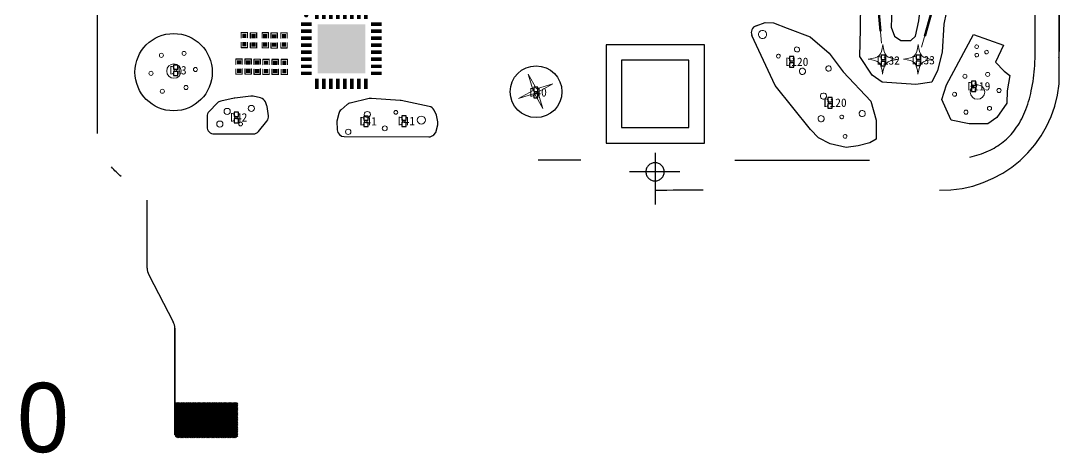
# Model space of a CAD drawing. Header units: millimetres. Extents: x -366 to 289, y -244 to 75.
# Drawn here: x -176.2 to -102.1, y -197.2 to -166.3 of the extents above; entities that cross this region are included whole.
import ezdxf

# ---------------------------------------------------------------- set-up
doc = ezdxf.new("R2010")
doc.units = ezdxf.units.MM
doc.header["$MEASUREMENT"] = 0
for name, pattern in [('AI-Linetype-12', [9.801, 6.125625, -1.225125, 1.225125, -1.225125]), ('AI-Linetype-15', [9.801, 6.125625, -1.225125, 1.225125, -1.225125]), ('CENTER', [0.6, 0.375, -0.075, 0.075, -0.075])]:
    doc.linetypes.add(name, pattern=pattern)
for name, color, linetype in [('_U+56FE_U+5C42 1', 7, 'Continuous'), ('DEFAULT_1', 7, 'CENTER'), ('TOPOVERLAY', 2, 'Continuous'), ('TOPPASTE', 8, 'Continuous'), ('TOPSOLDER', 216, 'Continuous'), ('图层1', 1, 'Continuous')]:
    doc.layers.add(name, color=color, linetype=linetype)
doc.styles.add('TEXTSTYLE_3', font='simfang.ttf')

# ---------------------------------------------------------------- blocks, each defined once
blk = doc.blocks.new('LED A')
at = {"layer": 'DEFAULT_1'}
for p, q in [((2529.621, 927.49), (2529.621, 927.19)), ((2529.922, 927.49), (2529.621, 927.49)), ((2529.922, 927.19), (2529.922, 927.49)), ((2529.621, 927.19), (2529.922, 927.19)), ((2529.621, 927.04), (2529.621, 926.74)), ((2529.922, 927.04), (2529.621, 927.04)), ((2529.621, 926.74), (2529.922, 926.74)), ((2529.922, 926.74), (2529.922, 927.04))]:
    blk.add_line(p, q, dxfattribs=at)
blk = doc.blocks.new('LEDA 23')
at = {"color": 5}
blk.add_blockref('LED A', (-807.49, -1266.865), dxfattribs=at)
blk = doc.blocks.new('R_C0201_1')
at = {"layer": 'TOPOVERLAY', "const_width": 0.08}
for points in [[(-0.243357, -0.238176), (-0.243357, 0.213182)], [(0.121717, 0.213182), (-0.243357, 0.213182)], [(0.840969, 0.213182), (0.461823, 0.213182)], [(0.840969, -0.238176), (0.840969, 0.213182)], [(0.129235, -0.238176), (-0.243357, -0.238176)], [(0.840969, -0.238176), (0.468655, -0.238176)]]:
    blk.add_lwpolyline(points, dxfattribs=at)
at = {"layer": 'TOPOVERLAY', "const_width": 0.04}
for points in [[(-0.263357, 0.213182, 1), (-0.223357, 0.213182, 1)], [(-0.263357, 0.213182, 1), (-0.223357, 0.213182, 1)], [(0.101717, 0.213182, 1), (0.141717, 0.213182, 1)], [(0.441823, 0.213182, 1), (0.481823, 0.213182, 1)], [(0.820969, 0.213182, 1), (0.860969, 0.213182, 1)], [(0.820969, 0.213182, 1), (0.860969, 0.213182, 1)], [(-0.263357, -0.238176, 1), (-0.223357, -0.238176, 1)], [(-0.263357, -0.238176, 1), (-0.223357, -0.238176, 1)], [(0.109235, -0.238176, 1), (0.149235, -0.238176, 1)], [(0.448655, -0.238176, 1), (0.488655, -0.238176, 1)], [(0.820969, -0.238176, 1), (0.860969, -0.238176, 1)], [(0.820969, -0.238176, 1), (0.860969, -0.238176, 1)]]:
    blk.add_lwpolyline(points, format="xyb", close=True, dxfattribs=at)
at = {"layer": 'TOPPASTE'}
for points in [[(-0.149669, -0.163868), (0.15033, -0.163868), (-0.149669, 0.136131), (0.15033, 0.136131)], [(0.450329, -0.163868), (0.750329, -0.163868), (0.450329, 0.136131), (0.750329, 0.136131)]]:
    blk.add_solid(points, dxfattribs=at)
at = {"layer": 'TOPSOLDER'}
for points in [[(-0.149669, -0.163868), (0.15033, -0.163868), (-0.149669, 0.136131), (0.15033, 0.136131)], [(0.450329, -0.163868), (0.750329, -0.163868), (0.450329, 0.136131), (0.750329, 0.136131)]]:
    blk.add_solid(points, dxfattribs=at)
blk = doc.blocks.new('R_C0201_2')
at = {"layer": 'TOPOVERLAY', "const_width": 0.08}
for points in [[(-0.243357, 0.213182), (-0.243357, -0.238176)], [(-0.243357, 0.213182), (0.121717, 0.213182)], [(0.461823, 0.213182), (0.840969, 0.213182)], [(0.840969, 0.213182), (0.840969, -0.238176)], [(-0.243357, -0.238176), (0.129235, -0.238176)], [(0.468655, -0.238176), (0.840969, -0.238176)]]:
    blk.add_lwpolyline(points, dxfattribs=at)
at = {"layer": 'TOPOVERLAY', "const_width": 0.04}
for points in [[(-0.263357, 0.213182, 1), (-0.223357, 0.213182, 1)], [(-0.263357, 0.213182, 1), (-0.223357, 0.213182, 1)], [(0.101717, 0.213182, 1), (0.141717, 0.213182, 1)], [(0.441823, 0.213182, 1), (0.481823, 0.213182, 1)], [(0.820969, 0.213182, 1), (0.860969, 0.213182, 1)], [(0.820969, 0.213182, 1), (0.860969, 0.213182, 1)], [(-0.263357, -0.238176, 1), (-0.223357, -0.238176, 1)], [(-0.263357, -0.238176, 1), (-0.223357, -0.238176, 1)], [(0.109235, -0.238176, 1), (0.149235, -0.238176, 1)], [(0.448655, -0.238176, 1), (0.488655, -0.238176, 1)], [(0.820969, -0.238176, 1), (0.860969, -0.238176, 1)], [(0.820969, -0.238176, 1), (0.860969, -0.238176, 1)]]:
    blk.add_lwpolyline(points, format="xyb", close=True, dxfattribs=at)
at = {"layer": 'TOPPASTE'}
for points in [[(-0.149669, -0.163868), (0.15033, -0.163868), (-0.149669, 0.136131), (0.15033, 0.136131)], [(0.450329, -0.163868), (0.750329, -0.163868), (0.450329, 0.136131), (0.750329, 0.136131)]]:
    blk.add_solid(points, dxfattribs=at)
at = {"layer": 'TOPSOLDER'}
for points in [[(-0.149669, -0.163868), (0.15033, -0.163868), (-0.149669, 0.136131), (0.15033, 0.136131)], [(0.450329, -0.163868), (0.750329, -0.163868), (0.450329, 0.136131), (0.750329, 0.136131)]]:
    blk.add_solid(points, dxfattribs=at)
blk = doc.blocks.new('R_C0201_3')
at = {"layer": 'TOPOVERLAY', "const_width": 0.08}
for points in [[(-0.243357, 0.213182), (-0.243357, -0.238176)], [(0.121717, 0.213182), (-0.243357, 0.213182)], [(0.840969, 0.213182), (0.461823, 0.213182)], [(0.840969, 0.213182), (0.840969, -0.238176)], [(0.129235, -0.238176), (-0.243357, -0.238176)], [(0.840969, -0.238176), (0.468655, -0.238176)]]:
    blk.add_lwpolyline(points, dxfattribs=at)
at = {"layer": 'TOPOVERLAY', "const_width": 0.04}
for points in [[(-0.263357, 0.213182, 1), (-0.223357, 0.213182, 1)], [(-0.263357, 0.213182, 1), (-0.223357, 0.213182, 1)], [(0.101717, 0.213182, 1), (0.141717, 0.213182, 1)], [(0.441823, 0.213182, 1), (0.481823, 0.213182, 1)], [(0.820969, 0.213182, 1), (0.860969, 0.213182, 1)], [(0.820969, 0.213182, 1), (0.860969, 0.213182, 1)], [(-0.263357, -0.238176, 1), (-0.223357, -0.238176, 1)], [(-0.263357, -0.238176, 1), (-0.223357, -0.238176, 1)], [(0.109235, -0.238176, 1), (0.149235, -0.238176, 1)], [(0.448655, -0.238176, 1), (0.488655, -0.238176, 1)], [(0.820969, -0.238176, 1), (0.860969, -0.238176, 1)], [(0.820969, -0.238176, 1), (0.860969, -0.238176, 1)]]:
    blk.add_lwpolyline(points, format="xyb", close=True, dxfattribs=at)
at = {"layer": 'TOPPASTE'}
for points in [[(-0.149669, -0.163868), (0.15033, -0.163868), (-0.149669, 0.136131), (0.15033, 0.136131)], [(0.450329, -0.163868), (0.750329, -0.163868), (0.450329, 0.136131), (0.750329, 0.136131)]]:
    blk.add_solid(points, dxfattribs=at)
at = {"layer": 'TOPSOLDER'}
for points in [[(-0.149669, -0.163868), (0.15033, -0.163868), (-0.149669, 0.136131), (0.15033, 0.136131)], [(0.450329, -0.163868), (0.750329, -0.163868), (0.450329, 0.136131), (0.750329, 0.136131)]]:
    blk.add_solid(points, dxfattribs=at)
blk = doc.blocks.new('R_C0201_4')
at = {"layer": 'TOPOVERLAY', "const_width": 0.08}
for points in [[(-0.243357, 0.213182), (-0.243357, -0.238176)], [(0.121717, 0.213182), (-0.243357, 0.213182)], [(0.840969, 0.213182), (0.461823, 0.213182)], [(0.840969, 0.213182), (0.840969, -0.238176)], [(0.129235, -0.238176), (-0.243357, -0.238176)], [(0.840969, -0.238176), (0.468655, -0.238176)]]:
    blk.add_lwpolyline(points, dxfattribs=at)
at = {"layer": 'TOPOVERLAY', "const_width": 0.04}
for points in [[(-0.263357, 0.213182, 1), (-0.223357, 0.213182, 1)], [(-0.263357, 0.213182, 1), (-0.223357, 0.213182, 1)], [(0.101717, 0.213182, 1), (0.141717, 0.213182, 1)], [(0.441823, 0.213182, 1), (0.481823, 0.213182, 1)], [(0.820969, 0.213182, 1), (0.860969, 0.213182, 1)], [(0.820969, 0.213182, 1), (0.860969, 0.213182, 1)], [(-0.263357, -0.238176, 1), (-0.223357, -0.238176, 1)], [(-0.263357, -0.238176, 1), (-0.223357, -0.238176, 1)], [(0.109235, -0.238176, 1), (0.149235, -0.238176, 1)], [(0.448655, -0.238176, 1), (0.488655, -0.238176, 1)], [(0.820969, -0.238176, 1), (0.860969, -0.238176, 1)], [(0.820969, -0.238176, 1), (0.860969, -0.238176, 1)]]:
    blk.add_lwpolyline(points, format="xyb", close=True, dxfattribs=at)
at = {"layer": 'TOPPASTE'}
for points in [[(-0.149669, -0.163868), (0.15033, -0.163868), (-0.149669, 0.136131), (0.15033, 0.136131)], [(0.450329, -0.163868), (0.750329, -0.163868), (0.450329, 0.136131), (0.750329, 0.136131)]]:
    blk.add_solid(points, dxfattribs=at)
at = {"layer": 'TOPSOLDER'}
for points in [[(-0.149669, -0.163868), (0.15033, -0.163868), (-0.149669, 0.136131), (0.15033, 0.136131)], [(0.450329, -0.163868), (0.750329, -0.163868), (0.450329, 0.136131), (0.750329, 0.136131)]]:
    blk.add_solid(points, dxfattribs=at)
blk = doc.blocks.new('R_C0201_121')
at = {"layer": 'TOPOVERLAY', "const_width": 0.08}
for points in [[(-0.243357, -0.238176), (-0.243357, 0.213182)], [(0.121717, 0.213182), (-0.243357, 0.213182)], [(0.840969, 0.213182), (0.461823, 0.213182)], [(0.840969, -0.238176), (0.840969, 0.213182)], [(0.129235, -0.238176), (-0.243357, -0.238176)], [(0.840969, -0.238176), (0.468655, -0.238176)]]:
    blk.add_lwpolyline(points, dxfattribs=at)
at = {"layer": 'TOPOVERLAY', "const_width": 0.04}
for points in [[(-0.263357, 0.213182, 1), (-0.223357, 0.213182, 1)], [(-0.263357, 0.213182, 1), (-0.223357, 0.213182, 1)], [(0.101717, 0.213182, 1), (0.141717, 0.213182, 1)], [(0.441823, 0.213182, 1), (0.481823, 0.213182, 1)], [(0.820969, 0.213182, 1), (0.860969, 0.213182, 1)], [(0.820969, 0.213182, 1), (0.860969, 0.213182, 1)], [(-0.263357, -0.238176, 1), (-0.223357, -0.238176, 1)], [(-0.263357, -0.238176, 1), (-0.223357, -0.238176, 1)], [(0.109235, -0.238176, 1), (0.149235, -0.238176, 1)], [(0.448655, -0.238176, 1), (0.488655, -0.238176, 1)], [(0.820969, -0.238176, 1), (0.860969, -0.238176, 1)], [(0.820969, -0.238176, 1), (0.860969, -0.238176, 1)]]:
    blk.add_lwpolyline(points, format="xyb", close=True, dxfattribs=at)
at = {"layer": 'TOPPASTE'}
for points in [[(-0.149669, -0.163868), (0.15033, -0.163868), (-0.149669, 0.136131), (0.15033, 0.136131)], [(0.450329, -0.163868), (0.750329, -0.163868), (0.450329, 0.136131), (0.750329, 0.136131)]]:
    blk.add_solid(points, dxfattribs=at)
at = {"layer": 'TOPSOLDER'}
for points in [[(-0.149669, -0.163868), (0.15033, -0.163868), (-0.149669, 0.136131), (0.15033, 0.136131)], [(0.450329, -0.163868), (0.750329, -0.163868), (0.450329, 0.136131), (0.750329, 0.136131)]]:
    blk.add_solid(points, dxfattribs=at)
blk = doc.blocks.new('R_C0201_122')
at = {"layer": 'TOPOVERLAY', "const_width": 0.08}
for points in [[(-0.243357, -0.238176), (-0.243357, 0.213182)], [(0.121717, 0.213182), (-0.243357, 0.213182)], [(0.840969, 0.213182), (0.461823, 0.213182)], [(0.840969, -0.238176), (0.840969, 0.213182)], [(0.129235, -0.238176), (-0.243357, -0.238176)], [(0.840969, -0.238176), (0.468655, -0.238176)]]:
    blk.add_lwpolyline(points, dxfattribs=at)
at = {"layer": 'TOPOVERLAY', "const_width": 0.04}
for points in [[(-0.263357, 0.213182, 1), (-0.223357, 0.213182, 1)], [(-0.263357, 0.213182, 1), (-0.223357, 0.213182, 1)], [(0.101717, 0.213182, 1), (0.141717, 0.213182, 1)], [(0.441823, 0.213182, 1), (0.481823, 0.213182, 1)], [(0.820969, 0.213182, 1), (0.860969, 0.213182, 1)], [(0.820969, 0.213182, 1), (0.860969, 0.213182, 1)], [(-0.263357, -0.238176, 1), (-0.223357, -0.238176, 1)], [(-0.263357, -0.238176, 1), (-0.223357, -0.238176, 1)], [(0.109235, -0.238176, 1), (0.149235, -0.238176, 1)], [(0.448655, -0.238176, 1), (0.488655, -0.238176, 1)], [(0.820969, -0.238176, 1), (0.860969, -0.238176, 1)], [(0.820969, -0.238176, 1), (0.860969, -0.238176, 1)]]:
    blk.add_lwpolyline(points, format="xyb", close=True, dxfattribs=at)
at = {"layer": 'TOPPASTE'}
for points in [[(-0.149669, -0.163868), (0.15033, -0.163868), (-0.149669, 0.136131), (0.15033, 0.136131)], [(0.450329, -0.163868), (0.750329, -0.163868), (0.450329, 0.136131), (0.750329, 0.136131)]]:
    blk.add_solid(points, dxfattribs=at)
at = {"layer": 'TOPSOLDER'}
for points in [[(-0.149669, -0.163868), (0.15033, -0.163868), (-0.149669, 0.136131), (0.15033, 0.136131)], [(0.450329, -0.163868), (0.750329, -0.163868), (0.450329, 0.136131), (0.750329, 0.136131)]]:
    blk.add_solid(points, dxfattribs=at)
blk = doc.blocks.new('R_C0201_123')
at = {"layer": 'TOPOVERLAY', "const_width": 0.08}
for points in [[(-0.243357, -0.238176), (-0.243357, 0.213182)], [(-0.243357, 0.213182), (0.121717, 0.213182)], [(0.461823, 0.213182), (0.840969, 0.213182)], [(0.840969, -0.238176), (0.840969, 0.213182)], [(-0.243357, -0.238176), (0.129235, -0.238176)], [(0.468655, -0.238176), (0.840969, -0.238176)]]:
    blk.add_lwpolyline(points, dxfattribs=at)
at = {"layer": 'TOPOVERLAY', "const_width": 0.04}
for points in [[(-0.263357, 0.213182, 1), (-0.223357, 0.213182, 1)], [(-0.263357, 0.213182, 1), (-0.223357, 0.213182, 1)], [(0.101717, 0.213182, 1), (0.141717, 0.213182, 1)], [(0.441823, 0.213182, 1), (0.481823, 0.213182, 1)], [(0.820969, 0.213182, 1), (0.860969, 0.213182, 1)], [(0.820969, 0.213182, 1), (0.860969, 0.213182, 1)], [(-0.263357, -0.238176, 1), (-0.223357, -0.238176, 1)], [(-0.263357, -0.238176, 1), (-0.223357, -0.238176, 1)], [(0.109235, -0.238176, 1), (0.149235, -0.238176, 1)], [(0.448655, -0.238176, 1), (0.488655, -0.238176, 1)], [(0.820969, -0.238176, 1), (0.860969, -0.238176, 1)], [(0.820969, -0.238176, 1), (0.860969, -0.238176, 1)]]:
    blk.add_lwpolyline(points, format="xyb", close=True, dxfattribs=at)
at = {"layer": 'TOPPASTE'}
for points in [[(-0.149669, -0.163868), (0.15033, -0.163868), (-0.149669, 0.136131), (0.15033, 0.136131)], [(0.450329, -0.163868), (0.750329, -0.163868), (0.450329, 0.136131), (0.750329, 0.136131)]]:
    blk.add_solid(points, dxfattribs=at)
at = {"layer": 'TOPSOLDER'}
for points in [[(-0.149669, -0.163868), (0.15033, -0.163868), (-0.149669, 0.136131), (0.15033, 0.136131)], [(0.450329, -0.163868), (0.750329, -0.163868), (0.450329, 0.136131), (0.750329, 0.136131)]]:
    blk.add_solid(points, dxfattribs=at)
blk = doc.blocks.new('R_C0201_124')
at = {"layer": 'TOPOVERLAY', "const_width": 0.08}
for points in [[(-0.243357, 0.213182), (-0.243357, -0.238176)], [(-0.243357, 0.213182), (0.121717, 0.213182)], [(0.461823, 0.213182), (0.840969, 0.213182)], [(0.840969, 0.213182), (0.840969, -0.238176)], [(-0.243357, -0.238176), (0.129235, -0.238176)], [(0.468655, -0.238176), (0.840969, -0.238176)]]:
    blk.add_lwpolyline(points, dxfattribs=at)
at = {"layer": 'TOPOVERLAY', "const_width": 0.04}
for points in [[(-0.263357, 0.213182, 1), (-0.223357, 0.213182, 1)], [(-0.263357, 0.213182, 1), (-0.223357, 0.213182, 1)], [(0.101717, 0.213182, 1), (0.141717, 0.213182, 1)], [(0.441823, 0.213182, 1), (0.481823, 0.213182, 1)], [(0.820969, 0.213182, 1), (0.860969, 0.213182, 1)], [(0.820969, 0.213182, 1), (0.860969, 0.213182, 1)], [(-0.263357, -0.238176, 1), (-0.223357, -0.238176, 1)], [(-0.263357, -0.238176, 1), (-0.223357, -0.238176, 1)], [(0.109235, -0.238176, 1), (0.149235, -0.238176, 1)], [(0.448655, -0.238176, 1), (0.488655, -0.238176, 1)], [(0.820969, -0.238176, 1), (0.860969, -0.238176, 1)], [(0.820969, -0.238176, 1), (0.860969, -0.238176, 1)]]:
    blk.add_lwpolyline(points, format="xyb", close=True, dxfattribs=at)
at = {"layer": 'TOPPASTE'}
for points in [[(-0.149669, -0.163868), (0.15033, -0.163868), (-0.149669, 0.136131), (0.15033, 0.136131)], [(0.450329, -0.163868), (0.750329, -0.163868), (0.450329, 0.136131), (0.750329, 0.136131)]]:
    blk.add_solid(points, dxfattribs=at)
at = {"layer": 'TOPSOLDER'}
for points in [[(-0.149669, -0.163868), (0.15033, -0.163868), (-0.149669, 0.136131), (0.15033, 0.136131)], [(0.450329, -0.163868), (0.750329, -0.163868), (0.450329, 0.136131), (0.750329, 0.136131)]]:
    blk.add_solid(points, dxfattribs=at)
blk = doc.blocks.new('R_C0201_125')
at = {"layer": 'TOPOVERLAY', "const_width": 0.08}
for points in [[(-0.243357, 0.213182), (-0.243357, -0.238176)], [(-0.243357, 0.213182), (0.121717, 0.213182)], [(0.461823, 0.213182), (0.840969, 0.213182)], [(0.840969, 0.213182), (0.840969, -0.238176)], [(-0.243357, -0.238176), (0.129235, -0.238176)], [(0.468655, -0.238176), (0.840969, -0.238176)]]:
    blk.add_lwpolyline(points, dxfattribs=at)
at = {"layer": 'TOPOVERLAY', "const_width": 0.04}
for points in [[(-0.263357, 0.213182, 1), (-0.223357, 0.213182, 1)], [(-0.263357, 0.213182, 1), (-0.223357, 0.213182, 1)], [(0.101717, 0.213182, 1), (0.141717, 0.213182, 1)], [(0.441823, 0.213182, 1), (0.481823, 0.213182, 1)], [(0.820969, 0.213182, 1), (0.860969, 0.213182, 1)], [(0.820969, 0.213182, 1), (0.860969, 0.213182, 1)], [(-0.263357, -0.238176, 1), (-0.223357, -0.238176, 1)], [(-0.263357, -0.238176, 1), (-0.223357, -0.238176, 1)], [(0.109235, -0.238176, 1), (0.149235, -0.238176, 1)], [(0.448655, -0.238176, 1), (0.488655, -0.238176, 1)], [(0.820969, -0.238176, 1), (0.860969, -0.238176, 1)], [(0.820969, -0.238176, 1), (0.860969, -0.238176, 1)]]:
    blk.add_lwpolyline(points, format="xyb", close=True, dxfattribs=at)
at = {"layer": 'TOPPASTE'}
for points in [[(-0.149669, -0.163868), (0.15033, -0.163868), (-0.149669, 0.136131), (0.15033, 0.136131)], [(0.450329, -0.163868), (0.750329, -0.163868), (0.450329, 0.136131), (0.750329, 0.136131)]]:
    blk.add_solid(points, dxfattribs=at)
at = {"layer": 'TOPSOLDER'}
for points in [[(-0.149669, -0.163868), (0.15033, -0.163868), (-0.149669, 0.136131), (0.15033, 0.136131)], [(0.450329, -0.163868), (0.750329, -0.163868), (0.450329, 0.136131), (0.750329, 0.136131)]]:
    blk.add_solid(points, dxfattribs=at)
blk = doc.blocks.new('R_C0201_126')
at = {"layer": 'TOPOVERLAY', "const_width": 0.08}
for points in [[(-0.243357, -0.238176), (-0.243357, 0.213182)], [(0.121717, 0.213182), (-0.243357, 0.213182)], [(0.840969, 0.213182), (0.461823, 0.213182)], [(0.840969, -0.238176), (0.840969, 0.213182)], [(0.129235, -0.238176), (-0.243357, -0.238176)], [(0.840969, -0.238176), (0.468655, -0.238176)]]:
    blk.add_lwpolyline(points, dxfattribs=at)
at = {"layer": 'TOPOVERLAY', "const_width": 0.04}
for points in [[(-0.263357, 0.213182, 1), (-0.223357, 0.213182, 1)], [(-0.263357, 0.213182, 1), (-0.223357, 0.213182, 1)], [(0.101717, 0.213182, 1), (0.141717, 0.213182, 1)], [(0.441823, 0.213182, 1), (0.481823, 0.213182, 1)], [(0.820969, 0.213182, 1), (0.860969, 0.213182, 1)], [(0.820969, 0.213182, 1), (0.860969, 0.213182, 1)], [(-0.263357, -0.238176, 1), (-0.223357, -0.238176, 1)], [(-0.263357, -0.238176, 1), (-0.223357, -0.238176, 1)], [(0.109235, -0.238176, 1), (0.149235, -0.238176, 1)], [(0.448655, -0.238176, 1), (0.488655, -0.238176, 1)], [(0.820969, -0.238176, 1), (0.860969, -0.238176, 1)], [(0.820969, -0.238176, 1), (0.860969, -0.238176, 1)]]:
    blk.add_lwpolyline(points, format="xyb", close=True, dxfattribs=at)
at = {"layer": 'TOPPASTE'}
for points in [[(-0.149669, -0.163868), (0.15033, -0.163868), (-0.149669, 0.136131), (0.15033, 0.136131)], [(0.450329, -0.163868), (0.750329, -0.163868), (0.450329, 0.136131), (0.750329, 0.136131)]]:
    blk.add_solid(points, dxfattribs=at)
at = {"layer": 'TOPSOLDER'}
for points in [[(-0.149669, -0.163868), (0.15033, -0.163868), (-0.149669, 0.136131), (0.15033, 0.136131)], [(0.450329, -0.163868), (0.750329, -0.163868), (0.450329, 0.136131), (0.750329, 0.136131)]]:
    blk.add_solid(points, dxfattribs=at)
blk = doc.blocks.new('R_C0201_127')
at = {"layer": 'TOPOVERLAY', "const_width": 0.08}
for points in [[(-0.243357, -0.238176), (-0.243357, 0.213182)], [(0.121717, 0.213182), (-0.243357, 0.213182)], [(0.840969, 0.213182), (0.461823, 0.213182)], [(0.840969, -0.238176), (0.840969, 0.213182)], [(0.129235, -0.238176), (-0.243357, -0.238176)], [(0.840969, -0.238176), (0.468655, -0.238176)]]:
    blk.add_lwpolyline(points, dxfattribs=at)
at = {"layer": 'TOPOVERLAY', "const_width": 0.04}
for points in [[(-0.263357, 0.213182, 1), (-0.223357, 0.213182, 1)], [(-0.263357, 0.213182, 1), (-0.223357, 0.213182, 1)], [(0.101717, 0.213182, 1), (0.141717, 0.213182, 1)], [(0.441823, 0.213182, 1), (0.481823, 0.213182, 1)], [(0.820969, 0.213182, 1), (0.860969, 0.213182, 1)], [(0.820969, 0.213182, 1), (0.860969, 0.213182, 1)], [(-0.263357, -0.238176, 1), (-0.223357, -0.238176, 1)], [(-0.263357, -0.238176, 1), (-0.223357, -0.238176, 1)], [(0.109235, -0.238176, 1), (0.149235, -0.238176, 1)], [(0.448655, -0.238176, 1), (0.488655, -0.238176, 1)], [(0.820969, -0.238176, 1), (0.860969, -0.238176, 1)], [(0.820969, -0.238176, 1), (0.860969, -0.238176, 1)]]:
    blk.add_lwpolyline(points, format="xyb", close=True, dxfattribs=at)
at = {"layer": 'TOPPASTE'}
for points in [[(-0.149669, -0.163868), (0.15033, -0.163868), (-0.149669, 0.136131), (0.15033, 0.136131)], [(0.450329, -0.163868), (0.750329, -0.163868), (0.450329, 0.136131), (0.750329, 0.136131)]]:
    blk.add_solid(points, dxfattribs=at)
at = {"layer": 'TOPSOLDER'}
for points in [[(-0.149669, -0.163868), (0.15033, -0.163868), (-0.149669, 0.136131), (0.15033, 0.136131)], [(0.450329, -0.163868), (0.750329, -0.163868), (0.450329, 0.136131), (0.750329, 0.136131)]]:
    blk.add_solid(points, dxfattribs=at)
blk = doc.blocks.new('AIP33A06_128')
at = {"layer": 'TOPOVERLAY', "const_width": 0.15}
blk.add_lwpolyline([(-0.082669, 0.634746, 1), (0.067328, 0.634746, 1)], format="xyb", close=True, dxfattribs=at)
at = {"layer": 'TOPPASTE'}
for points in [[(0.874997, 1.125002), (0.625, 1.125002), (0.874997, 0.375001), (0.625, 0.375001)], [(1.374999, 1.125002), (1.125002, 1.125002), (1.374999, 0.375001), (1.125002, 0.375001)], [(1.874998, 1.125002), (1.625001, 1.125002), (1.874998, 0.375001), (1.625001, 0.375001)], [(2.374997, 1.125002), (2.125, 1.125002), (2.374997, 0.375001), (2.125, 0.375001)], [(2.874998, 1.125002), (2.625001, 1.125002), (2.874998, 0.375001), (2.625001, 0.375001)], [(3.374997, 1.125002), (3.125, 1.125002), (3.374997, 0.375001), (3.125, 0.375001)], [(3.874999, 1.125002), (3.625002, 1.125002), (3.874999, 0.375001), (3.625002, 0.375001)], [(4.125001, 0.375001), (4.374998, 0.375001), (4.125001, 1.125002), (4.374998, 1.125002)], [(0.375001, -0.124998), (0.375001, 0.124998), (-0.375001, -0.124998), (-0.375001, 0.124998)], [(4.199999, -3.499998), (4.199999, 0), (0.800001, -3.499998), (0.800001, 0)], [(4.625, 0.124998), (4.625, -0.124998), (5.375001, 0.124998), (5.375001, -0.124998)], [(-0.375001, -0.375001), (-0.375001, -0.624997), (0.375001, -0.375001), (0.375001, -0.624997)], [(4.625, -0.375003), (4.625, -0.625), (5.375001, -0.375003), (5.375001, -0.625)], [(-0.375001, -0.875002), (-0.375001, -1.124999), (0.375001, -0.875002), (0.375001, -1.124999)], [(-0.375001, -1.375001), (-0.375001, -1.624998), (0.375001, -1.375001), (0.375001, -1.624998)], [(4.625, -0.875002), (4.625, -1.124999), (5.375001, -0.875002), (5.375001, -1.124999)], [(4.625, -1.375001), (4.625, -1.624998), (5.375001, -1.375001), (5.375001, -1.624998)], [(-0.375001, -1.875003), (-0.375001, -2.125), (0.375001, -1.875003), (0.375001, -2.125)], [(4.625, -1.875003), (4.625, -2.125), (5.375001, -1.875003), (5.375001, -2.125)], [(-0.375001, -2.375002), (-0.375001, -2.624999), (0.375001, -2.375002), (0.375001, -2.624999)], [(-0.375001, -2.875001), (-0.375001, -3.124998), (0.375001, -2.875001), (0.375001, -3.124998)], [(4.625, -2.375002), (4.625, -2.624999), (5.375001, -2.375002), (5.375001, -2.624999)], [(4.625, -2.875003), (4.625, -3.125), (5.375001, -2.875003), (5.375001, -3.125)], [(-0.375001, -3.375002), (-0.375001, -3.624999), (0.375001, -3.375002), (0.375001, -3.624999)], [(4.625, -3.375002), (4.625, -3.624999), (5.375001, -3.375002), (5.375001, -3.624999)], [(0.625003, -4.625), (0.875, -4.625), (0.625003, -3.874999), (0.875, -3.874999)], [(1.125002, -4.625), (1.374999, -4.625), (1.125002, -3.874999), (1.374999, -3.874999)], [(1.625003, -4.625), (1.875, -4.625), (1.625003, -3.874999), (1.875, -3.874999)], [(2.125002, -4.625), (2.374999, -4.625), (2.125002, -3.874999), (2.374999, -3.874999)], [(2.625004, -4.625), (2.875001, -4.625), (2.625004, -3.874999), (2.875001, -3.874999)], [(3.125003, -4.625), (3.375, -4.625), (3.125003, -3.874999), (3.375, -3.874999)], [(3.625002, -4.625), (3.874999, -4.625), (3.625002, -3.874999), (3.874999, -3.874999)], [(4.125003, -4.625), (4.375, -4.625), (4.125003, -3.874999), (4.375, -3.874999)]]:
    blk.add_solid(points, dxfattribs=at)
at = {"layer": 'TOPSOLDER'}
for points in [[(0.874997, 1.125002), (0.625, 1.125002), (0.874997, 0.375001), (0.625, 0.375001)], [(1.374999, 1.125002), (1.125002, 1.125002), (1.374999, 0.375001), (1.125002, 0.375001)], [(1.874998, 1.125002), (1.625001, 1.125002), (1.874998, 0.375001), (1.625001, 0.375001)], [(2.374997, 1.125002), (2.125, 1.125002), (2.374997, 0.375001), (2.125, 0.375001)], [(2.874998, 1.125002), (2.625001, 1.125002), (2.874998, 0.375001), (2.625001, 0.375001)], [(3.374997, 1.125002), (3.125, 1.125002), (3.374997, 0.375001), (3.125, 0.375001)], [(3.874999, 1.125002), (3.625002, 1.125002), (3.874999, 0.375001), (3.625002, 0.375001)], [(4.125001, 0.375001), (4.374998, 0.375001), (4.125001, 1.125002), (4.374998, 1.125002)], [(0.375001, -0.124998), (0.375001, 0.124998), (-0.375001, -0.124998), (-0.375001, 0.124998)], [(4.199999, -3.499998), (4.199999, 0), (0.800001, -3.499998), (0.800001, 0)], [(4.625, 0.124998), (4.625, -0.124998), (5.375001, 0.124998), (5.375001, -0.124998)], [(-0.375001, -0.375001), (-0.375001, -0.624997), (0.375001, -0.375001), (0.375001, -0.624997)], [(4.625, -0.375003), (4.625, -0.625), (5.375001, -0.375003), (5.375001, -0.625)], [(-0.375001, -0.875002), (-0.375001, -1.124999), (0.375001, -0.875002), (0.375001, -1.124999)], [(-0.375001, -1.375001), (-0.375001, -1.624998), (0.375001, -1.375001), (0.375001, -1.624998)], [(4.625, -0.875002), (4.625, -1.124999), (5.375001, -0.875002), (5.375001, -1.124999)], [(4.625, -1.375001), (4.625, -1.624998), (5.375001, -1.375001), (5.375001, -1.624998)], [(-0.375001, -1.875003), (-0.375001, -2.125), (0.375001, -1.875003), (0.375001, -2.125)], [(4.625, -1.875003), (4.625, -2.125), (5.375001, -1.875003), (5.375001, -2.125)], [(-0.375001, -2.375002), (-0.375001, -2.624999), (0.375001, -2.375002), (0.375001, -2.624999)], [(-0.375001, -2.875001), (-0.375001, -3.124998), (0.375001, -2.875001), (0.375001, -3.124998)], [(4.625, -2.375002), (4.625, -2.624999), (5.375001, -2.375002), (5.375001, -2.624999)], [(4.625, -2.875003), (4.625, -3.125), (5.375001, -2.875003), (5.375001, -3.125)], [(-0.375001, -3.375002), (-0.375001, -3.624999), (0.375001, -3.375002), (0.375001, -3.624999)], [(4.625, -3.375002), (4.625, -3.624999), (5.375001, -3.375002), (5.375001, -3.624999)], [(0.625003, -4.625), (0.875, -4.625), (0.625003, -3.874999), (0.875, -3.874999)], [(1.125002, -4.625), (1.374999, -4.625), (1.125002, -3.874999), (1.374999, -3.874999)], [(1.625003, -4.625), (1.875, -4.625), (1.625003, -3.874999), (1.875, -3.874999)], [(2.125002, -4.625), (2.374999, -4.625), (2.125002, -3.874999), (2.374999, -3.874999)], [(2.625004, -4.625), (2.875001, -4.625), (2.625004, -3.874999), (2.875001, -3.874999)], [(3.125003, -4.625), (3.375, -4.625), (3.125003, -3.874999), (3.375, -3.874999)], [(3.625002, -4.625), (3.874999, -4.625), (3.625002, -3.874999), (3.874999, -3.874999)], [(4.125003, -4.625), (4.375, -4.625), (4.125003, -3.874999), (4.375, -3.874999)]]:
    blk.add_solid(points, dxfattribs=at)

msp = doc.modelspace()

# ---------------------------------------------------------------- hatches: boundary and pattern name
at = {"layer": 'Defpoints'}
h = msp.add_hatch(dxfattribs=at)
h.set_pattern_fill('ANSI31', color=256, scale=0.5, style=0)
h.set_pattern_definition([(45, (-146.19258, -1.265966), (-0.044194174, 0.044194174), [])])
h.paths.add_polyline_path([(-165.198, -193.574), (-165.198, -195.874, 0.414214), (-164.998, -196.074), (-160.898, -196.074, 0.414214), (-160.698, -195.874), (-160.698, -193.574)])

# ---------------------------------------------------------------- linework, layer by layer
for p, q in [((-102.109, -170.832), (-102.109, -126.212)), ((-170.725, -174.366), (-170.725, -132.349)), ((-167.173, -183.987), (-167.173, -179.132)), ((-167.06, -184.449), (-165.311, -187.81))]:
    msp.add_line(p, q)
at = {"color": 7, "linetype": 'Continuous'}
for p, q in [((-165.198, -188.272), (-165.198, -195.574)), ((-165.198, -195.874), (-165.198, -188.272))]:
    msp.add_line(p, q, dxfattribs=at)
for centre, radius, start, end in [((-110.503, -169.984), 8.436, 5.77283, 7.20786), ((-110.503, -169.984), 8.436, 269.00555, 354.22717), ((-166.173, -183.987), 1, 180, 207.49159), ((-166.198, -188.272), 1, 0, 27.49159)]:
    msp.add_arc(centre, radius, start, end)
at = {"layer": '_U+56FE_U+5C42 1', "lineweight": 0}
for points in [[(-115.19, -163.314), (-114.796, -167.922)], [(-111.925, -168.208), (-111.035, -165.077)]]:
    msp.add_lwpolyline(points, dxfattribs=at)
at = {"layer": '_U+56FE_U+5C42 1', "lineweight": 50}
for points in [[(-115.139, -163.911), (-114.867, -167.083)], [(-111.701, -167.42), (-111.197, -165.646)]]:
    msp.add_lwpolyline(points, dxfattribs=at)
at = {"layer": '_U+56FE_U+5C42 1', "lineweight": 25}
for points in [[(-127.42, -175.053), (-127.42, -168.053), (-134.42, -168.053), (-134.42, -175.053)], [(-128.54, -173.953), (-128.54, -169.153), (-133.34, -169.153), (-133.34, -173.953)]]:
    msp.add_lwpolyline(points, close=True, dxfattribs=at)
at = {"layer": '_U+56FE_U+5C42 1', "lineweight": 0}
msp.add_lwpolyline([(-139.529, -171.524), (-140.688, -171.882), (-139.626, -171.295), (-139.984, -170.136), (-139.397, -171.197), (-138.238, -170.839), (-139.3, -171.426), (-138.942, -172.585)], close=True, dxfattribs=at)
at = {"layer": '_U+56FE_U+5C42 1', "linetype": 'AI-Linetype-15', "lineweight": 25}
msp.add_lwpolyline([(-130.92, -179.428), (-130.92, -177.103), (-130.92, -175.756)], dxfattribs=at)
at = {"layer": '_U+56FE_U+5C42 1', "linetype": 'AI-Linetype-12', "lineweight": 25}
msp.add_lwpolyline([(-129.171, -177.103), (-130.92, -177.103), (-132.757, -177.103)], dxfattribs=at)
at = {"layer": '_U+56FE_U+5C42 1', "lineweight": 25}
for points, knots in [([(-103.814, -167.482), (-103.815, -166.719), (-103.816, -165.957), (-103.817, -165.195), (-103.817, -164.346), (-103.816, -163.497), (-103.816, -162.648), (-103.816, -161.729), (-103.816, -160.811), (-103.816, -159.892), (-103.816, -158.941), (-103.815, -157.991), (-103.815, -157.041), (-103.815, -156.1), (-103.815, -155.159), (-103.815, -154.218)], [16, 16, 16, 16, 17, 17, 17, 18, 18, 18, 19, 19, 19, 20, 20, 20, 21, 21, 21, 21]), ([(-102.117, -164.365), (-102.119, -165.218), (-102.122, -166.071), (-102.119, -166.923), (-102.117, -167.591), (-102.111, -168.258), (-102.133, -168.925)], [30, 30, 30, 30, 31, 31, 31, 32, 32, 32, 32]), ([(-108.486, -176.053), (-108.033, -175.952), (-107.588, -175.812), (-107.166, -175.619), (-106.793, -175.448), (-106.437, -175.236), (-106.115, -174.98), (-105.789, -174.719), (-105.498, -174.414), (-105.25, -174.077)], [9, 9, 9, 9, 10, 10, 10, 11, 11, 11, 12, 12, 12, 12]), ([(-125.24, -176.286), (-125.08, -176.286), (-124.92, -176.286), (-124.761, -176.286), (-123.879, -176.286), (-122.997, -176.285), (-122.115, -176.285), (-121.34, -176.285), (-120.565, -176.284), (-119.79, -176.284), (-119.055, -176.284), (-118.32, -176.285), (-117.585, -176.285), (-116.937, -176.286), (-116.29, -176.286), (-115.643, -176.286)], [0, 0, 0, 0, 1, 1, 1, 2, 2, 2, 3, 3, 3, 4, 4, 4, 5, 5, 5, 5])]:
    msp.add_open_spline(points, degree=3, knots=knots, dxfattribs=at)
at = {"layer": '_U+56FE_U+5C42 1', "lineweight": 0}
for points in [[(-123.447, -167.548), (-123.577, -167.451), (-123.604, -167.268), (-123.507, -167.137)], [(-123.507, -167.137), (-123.411, -167.007), (-123.227, -166.98), (-123.097, -167.077)], [(-123.097, -167.077), (-122.967, -167.174), (-122.94, -167.358), (-123.036, -167.488)], [(-123.036, -167.488), (-123.133, -167.618), (-123.317, -167.645), (-123.447, -167.548)], [(-115.748, -169.071), (-114.918, -168.957), (-114.817, -168.858), (-114.685, -168.031)], [(-114.685, -168.031), (-114.571, -168.86), (-114.472, -168.961), (-113.644, -169.093)], [(-113.226, -169.071), (-112.396, -168.957), (-112.295, -168.858), (-112.164, -168.031)], [(-112.164, -168.031), (-112.049, -168.86), (-111.95, -168.961), (-111.122, -169.093)], [(-108.04, -168.056), (-107.971, -168.034), (-107.897, -168.073), (-107.876, -168.142)], [(-107.876, -168.142), (-107.854, -168.211), (-107.892, -168.284), (-107.961, -168.306)], [(-122.224, -168.965), (-122.284, -168.92), (-122.296, -168.836), (-122.252, -168.776)], [(-122.252, -168.776), (-122.207, -168.716), (-122.123, -168.704), (-122.063, -168.748)], [(-122.063, -168.748), (-122.003, -168.793), (-121.991, -168.877), (-122.035, -168.937)], [(-120.922, -168.526), (-121.001, -168.467), (-121.018, -168.354), (-120.959, -168.274)], [(-120.959, -168.274), (-120.899, -168.194), (-120.787, -168.178), (-120.707, -168.237)], [(-120.67, -168.489), (-120.729, -168.569), (-120.842, -168.585), (-120.922, -168.526)], [(-120.707, -168.237), (-120.627, -168.296), (-120.611, -168.409), (-120.67, -168.489)], [(-108.116, -168.825), (-108.138, -168.756), (-108.099, -168.683), (-108.03, -168.661)], [(-107.952, -168.911), (-108.021, -168.933), (-108.094, -168.894), (-108.116, -168.825)], [(-108.03, -168.661), (-107.961, -168.64), (-107.888, -168.678), (-107.866, -168.747)], [(-107.866, -168.747), (-107.845, -168.816), (-107.883, -168.889), (-107.952, -168.911)], [(-107.417, -168.61), (-107.439, -168.541), (-107.401, -168.467), (-107.332, -168.446)], [(-107.253, -168.695), (-107.322, -168.717), (-107.396, -168.678), (-107.417, -168.61)], [(-107.332, -168.446), (-107.263, -168.424), (-107.189, -168.462), (-107.168, -168.531)], [(-107.168, -168.531), (-107.146, -168.6), (-107.184, -168.674), (-107.253, -168.695)], [(-122.035, -168.937), (-122.08, -168.997), (-122.164, -169.009), (-122.224, -168.965)], [(-118.679, -169.888), (-118.765, -169.825), (-118.783, -169.703), (-118.719, -169.617)], [(-118.719, -169.617), (-118.655, -169.531), (-118.534, -169.514), (-118.448, -169.577)], [(-118.448, -169.577), (-118.362, -169.641), (-118.344, -169.763), (-118.408, -169.848)], [(-114.707, -170.133), (-114.822, -169.304), (-114.92, -169.203), (-115.748, -169.071)], [(-113.644, -169.093), (-114.474, -169.207), (-114.575, -169.306), (-114.707, -170.133)], [(-112.185, -170.133), (-112.3, -169.304), (-112.399, -169.203), (-113.226, -169.071)], [(-111.122, -169.093), (-111.952, -169.207), (-112.053, -169.306), (-112.185, -170.133)], [(-120.562, -170.118), (-120.66, -170.045), (-120.68, -169.906), (-120.607, -169.808)], [(-120.607, -169.808), (-120.535, -169.709), (-120.396, -169.689), (-120.298, -169.762)], [(-120.252, -170.072), (-120.325, -170.17), (-120.464, -170.191), (-120.562, -170.118)], [(-120.298, -169.762), (-120.199, -169.835), (-120.179, -169.974), (-120.252, -170.072)], [(-118.408, -169.848), (-118.472, -169.934), (-118.594, -169.952), (-118.679, -169.888)], [(-108.141, -171.122), (-108.256, -171.158), (-108.378, -171.095), (-108.415, -170.979)], [(-107.997, -170.848), (-107.961, -170.964), (-108.025, -171.086), (-108.141, -171.122)], [(-119.058, -171.886), (-119.157, -171.813), (-119.177, -171.674), (-119.104, -171.576)], [(-119.104, -171.576), (-119.031, -171.478), (-118.892, -171.458), (-118.794, -171.531)], [(-118.749, -171.841), (-118.822, -171.939), (-118.96, -171.959), (-119.058, -171.886)], [(-118.794, -171.531), (-118.696, -171.604), (-118.675, -171.743), (-118.749, -171.841)], [(-161.685, -172.8), (-161.685, -172.681), (-161.585, -172.585), (-161.463, -172.585)], [(-161.463, -172.585), (-161.341, -172.585), (-161.242, -172.681), (-161.242, -172.8)], [(-159.956, -172.585), (-159.956, -172.467), (-159.857, -172.37), (-159.734, -172.37)], [(-159.734, -172.8), (-159.857, -172.8), (-159.956, -172.704), (-159.956, -172.585)], [(-159.734, -172.37), (-159.612, -172.37), (-159.513, -172.467), (-159.513, -172.585)], [(-159.513, -172.585), (-159.513, -172.704), (-159.612, -172.8), (-159.734, -172.8)], [(-161.463, -173.014), (-161.585, -173.014), (-161.685, -172.918), (-161.685, -172.8)], [(-161.242, -172.8), (-161.242, -172.918), (-161.341, -173.014), (-161.463, -173.014)], [(-151.679, -173.014), (-151.679, -172.896), (-151.58, -172.8), (-151.458, -172.8)], [(-151.458, -173.229), (-151.58, -173.229), (-151.679, -173.133), (-151.679, -173.014)], [(-151.458, -172.8), (-151.335, -172.8), (-151.236, -172.896), (-151.236, -173.014)], [(-151.236, -173.014), (-151.236, -173.133), (-151.335, -173.229), (-151.458, -173.229)], [(-149.571, -172.866), (-149.571, -172.793), (-149.511, -172.735), (-149.436, -172.735)], [(-149.436, -172.996), (-149.511, -172.996), (-149.571, -172.938), (-149.571, -172.866)], [(-149.436, -172.735), (-149.362, -172.735), (-149.301, -172.793), (-149.301, -172.866)], [(-149.301, -172.866), (-149.301, -172.938), (-149.362, -172.996), (-149.436, -172.996)], [(-147.903, -173.413), (-147.903, -173.256), (-147.771, -173.129), (-147.609, -173.129)], [(-147.609, -173.129), (-147.447, -173.129), (-147.316, -173.256), (-147.316, -173.413)], [(-119.226, -173.496), (-119.324, -173.423), (-119.344, -173.285), (-119.271, -173.186)], [(-119.271, -173.186), (-119.198, -173.088), (-119.06, -173.068), (-118.961, -173.141)], [(-118.961, -173.141), (-118.863, -173.214), (-118.843, -173.353), (-118.916, -173.451)], [(-117.7, -173.305), (-117.76, -173.261), (-117.772, -173.176), (-117.728, -173.116)], [(-117.728, -173.116), (-117.683, -173.056), (-117.599, -173.044), (-117.539, -173.089)], [(-117.511, -173.277), (-117.556, -173.337), (-117.64, -173.35), (-117.7, -173.305)], [(-117.539, -173.089), (-117.479, -173.133), (-117.467, -173.218), (-117.511, -173.277)], [(-116.296, -173.128), (-116.394, -173.055), (-116.414, -172.916), (-116.341, -172.818)], [(-116.341, -172.818), (-116.268, -172.72), (-116.129, -172.699), (-116.031, -172.772)], [(-115.986, -173.082), (-116.059, -173.18), (-116.197, -173.201), (-116.296, -173.128)], [(-116.031, -172.772), (-115.933, -172.845), (-115.913, -172.984), (-115.986, -173.082)], [(-162.209, -173.698), (-162.209, -173.579), (-162.109, -173.483), (-161.987, -173.483)], [(-161.987, -173.912), (-162.11, -173.912), (-162.209, -173.816), (-162.209, -173.698)], [(-161.987, -173.483), (-161.865, -173.483), (-161.766, -173.579), (-161.766, -173.698)], [(-161.766, -173.698), (-161.766, -173.816), (-161.865, -173.912), (-161.987, -173.912)], [(-160.638, -173.698), (-160.638, -173.626), (-160.578, -173.567), (-160.503, -173.567)], [(-160.503, -173.829), (-160.578, -173.829), (-160.638, -173.77), (-160.638, -173.698)], [(-160.503, -173.567), (-160.428, -173.567), (-160.368, -173.626), (-160.368, -173.698)], [(-160.368, -173.698), (-160.368, -173.77), (-160.428, -173.829), (-160.503, -173.829)], [(-153.025, -174.254), (-153.025, -174.15), (-152.939, -174.066), (-152.831, -174.066)], [(-152.831, -174.066), (-152.725, -174.066), (-152.638, -174.15), (-152.638, -174.254)], [(-150.399, -174.003), (-150.399, -173.907), (-150.319, -173.829), (-150.219, -173.829)], [(-150.219, -174.178), (-150.319, -174.178), (-150.399, -174.1), (-150.399, -174.003)], [(-150.219, -173.829), (-150.12, -173.829), (-150.039, -173.907), (-150.039, -174.003)], [(-150.039, -174.003), (-150.039, -174.1), (-150.12, -174.178), (-150.219, -174.178)], [(-147.609, -173.698), (-147.771, -173.698), (-147.903, -173.571), (-147.903, -173.413)], [(-147.316, -173.413), (-147.316, -173.57), (-147.447, -173.698), (-147.609, -173.698)], [(-118.916, -173.451), (-118.989, -173.549), (-119.128, -173.569), (-119.226, -173.496)], [(-152.831, -174.442), (-152.939, -174.442), (-153.025, -174.358), (-153.025, -174.254)], [(-152.638, -174.254), (-152.638, -174.358), (-152.725, -174.442), (-152.831, -174.442)], [(-117.467, -174.687), (-117.527, -174.643), (-117.54, -174.558), (-117.495, -174.498)], [(-117.495, -174.498), (-117.45, -174.439), (-117.366, -174.426), (-117.306, -174.471)], [(-117.278, -174.66), (-117.323, -174.719), (-117.407, -174.732), (-117.467, -174.687)], [(-117.306, -174.471), (-117.246, -174.515), (-117.234, -174.6), (-117.278, -174.66)]]:
    msp.add_open_spline(points, degree=3, dxfattribs=at)
for points, knots in [([(-107.961, -168.306), (-108.03, -168.327), (-108.104, -168.289), (-108.125, -168.22), (-108.147, -168.151), (-108.109, -168.078), (-108.04, -168.056)], [1, 1, 1, 1, 2, 2, 2, 3, 3, 3, 3]), ([(-166.009, -168.798), (-166.009, -168.878), (-166.074, -168.943), (-166.154, -168.943), (-166.234, -168.943), (-166.299, -168.878), (-166.299, -168.798), (-166.299, -168.717), (-166.234, -168.652), (-166.154, -168.652), (-166.074, -168.652), (-166.009, -168.717), (-166.009, -168.798)], [0, 0, 0, 0, 1, 1, 1, 2, 2, 2, 3, 3, 3, 4, 4, 4, 4]), ([(-164.39, -168.663), (-164.39, -168.743), (-164.455, -168.808), (-164.535, -168.808), (-164.616, -168.808), (-164.681, -168.743), (-164.681, -168.663), (-164.681, -168.582), (-164.616, -168.517), (-164.535, -168.517), (-164.455, -168.517), (-164.39, -168.582), (-164.39, -168.663)], [0, 0, 0, 0, 1, 1, 1, 2, 2, 2, 3, 3, 3, 4, 4, 4, 4]), ([(-164.747, -169.923), (-164.747, -170.208), (-164.978, -170.438), (-165.263, -170.438), (-165.548, -170.438), (-165.778, -170.208), (-165.778, -169.923), (-165.778, -169.638), (-165.548, -169.407), (-165.263, -169.407), (-164.978, -169.407), (-164.747, -169.638), (-164.747, -169.923)], [0, 0, 0, 0, 1, 1, 1, 2, 2, 2, 3, 3, 3, 4, 4, 4, 4]), ([(-166.75, -170.079), (-166.75, -170.159), (-166.816, -170.225), (-166.896, -170.225), (-166.976, -170.225), (-167.041, -170.159), (-167.041, -170.079), (-167.041, -169.999), (-166.976, -169.934), (-166.896, -169.934), (-166.816, -169.934), (-166.75, -169.999), (-166.75, -170.079)], [0, 0, 0, 0, 1, 1, 1, 2, 2, 2, 3, 3, 3, 4, 4, 4, 4]), ([(-163.581, -169.809), (-163.581, -169.89), (-163.646, -169.955), (-163.726, -169.955), (-163.806, -169.955), (-163.871, -169.89), (-163.871, -169.809), (-163.871, -169.729), (-163.806, -169.664), (-163.726, -169.664), (-163.646, -169.664), (-163.581, -169.729), (-163.581, -169.809)], [0, 0, 0, 0, 1, 1, 1, 2, 2, 2, 3, 3, 3, 4, 4, 4, 4]), ([(-108.689, -170.292), (-108.689, -170.372), (-108.754, -170.437), (-108.834, -170.437), (-108.915, -170.437), (-108.98, -170.372), (-108.98, -170.292), (-108.98, -170.212), (-108.915, -170.147), (-108.834, -170.147), (-108.754, -170.147), (-108.689, -170.212), (-108.689, -170.292)], [0, 0, 0, 0, 1, 1, 1, 2, 2, 2, 3, 3, 3, 4, 4, 4, 4]), ([(-107.07, -170.157), (-107.07, -170.237), (-107.135, -170.303), (-107.216, -170.303), (-107.296, -170.303), (-107.361, -170.237), (-107.361, -170.157), (-107.361, -170.077), (-107.296, -170.012), (-107.216, -170.012), (-107.135, -170.012), (-107.07, -170.077), (-107.07, -170.157)], [0, 0, 0, 0, 1, 1, 1, 2, 2, 2, 3, 3, 3, 4, 4, 4, 4]), ([(-164.255, -171.091), (-164.255, -171.171), (-164.32, -171.236), (-164.4, -171.236), (-164.481, -171.236), (-164.546, -171.171), (-164.546, -171.091), (-164.546, -171.011), (-164.481, -170.945), (-164.4, -170.945), (-164.32, -170.945), (-164.255, -171.011), (-164.255, -171.091)], [0, 0, 0, 0, 1, 1, 1, 2, 2, 2, 3, 3, 3, 4, 4, 4, 4]), ([(-107.428, -171.417), (-107.428, -171.702), (-107.659, -171.933), (-107.943, -171.933), (-108.228, -171.933), (-108.459, -171.702), (-108.459, -171.417), (-108.459, -171.133), (-108.228, -170.902), (-107.943, -170.902), (-107.659, -170.902), (-107.428, -171.133), (-107.428, -171.417)], [0, 0, 0, 0, 1, 1, 1, 2, 2, 2, 3, 3, 3, 4, 4, 4, 4]), ([(-165.941, -171.361), (-165.941, -171.441), (-166.006, -171.506), (-166.087, -171.506), (-166.167, -171.506), (-166.232, -171.441), (-166.232, -171.361), (-166.232, -171.28), (-166.167, -171.215), (-166.087, -171.215), (-166.006, -171.215), (-165.941, -171.28), (-165.941, -171.361)], [0, 0, 0, 0, 1, 1, 1, 2, 2, 2, 3, 3, 3, 4, 4, 4, 4]), ([(-109.431, -171.573), (-109.431, -171.654), (-109.496, -171.719), (-109.576, -171.719), (-109.657, -171.719), (-109.722, -171.654), (-109.722, -171.573), (-109.722, -171.493), (-109.657, -171.428), (-109.576, -171.428), (-109.496, -171.428), (-109.431, -171.493), (-109.431, -171.573)], [0, 0, 0, 0, 1, 1, 1, 2, 2, 2, 3, 3, 3, 4, 4, 4, 4]), ([(-106.261, -171.304), (-106.261, -171.384), (-106.326, -171.449), (-106.406, -171.449), (-106.487, -171.449), (-106.552, -171.384), (-106.552, -171.304), (-106.552, -171.223), (-106.487, -171.158), (-106.406, -171.158), (-106.326, -171.158), (-106.261, -171.223), (-106.261, -171.304)], [0, 0, 0, 0, 1, 1, 1, 2, 2, 2, 3, 3, 3, 4, 4, 4, 4]), ([(-106.935, -172.585), (-106.935, -172.665), (-107, -172.731), (-107.081, -172.731), (-107.161, -172.731), (-107.226, -172.665), (-107.226, -172.585), (-107.226, -172.505), (-107.161, -172.44), (-107.081, -172.44), (-107, -172.44), (-106.935, -172.505), (-106.935, -172.585)], [0, 0, 0, 0, 1, 1, 1, 2, 2, 2, 3, 3, 3, 4, 4, 4, 4]), ([(-108.621, -172.855), (-108.621, -172.935), (-108.687, -173), (-108.767, -173), (-108.847, -173), (-108.912, -172.935), (-108.912, -172.855), (-108.912, -172.775), (-108.847, -172.71), (-108.767, -172.71), (-108.687, -172.71), (-108.621, -172.775), (-108.621, -172.855)], [0, 0, 0, 0, 1, 1, 1, 2, 2, 2, 3, 3, 3, 4, 4, 4, 4])]:
    msp.add_open_spline(points, degree=3, knots=knots, dxfattribs=at)
at = {"layer": '_U+56FE_U+5C42 1', "lineweight": 25}
for points in [[(-103.858, -169.526), (-103.813, -168.845), (-103.814, -168.163), (-103.814, -167.482)], [(-104.1, -171.332), (-103.974, -170.737), (-103.898, -170.132), (-103.858, -169.526)], [(-104.558, -172.835), (-104.356, -172.35), (-104.209, -171.845), (-104.1, -171.332)], [(-105.25, -174.077), (-104.967, -173.695), (-104.74, -173.273), (-104.558, -172.835)], [(-136.24, -176.284), (-137.254, -176.283), (-138.268, -176.283), (-139.282, -176.285)], [(-169.016, -177.446), (-169.272, -177.24), (-169.505, -177.005), (-169.71, -176.748)], [(-131.546, -176.857), (-131.578, -176.935), (-131.595, -177.02), (-131.597, -177.104)], [(-131.404, -176.649), (-131.465, -176.708), (-131.513, -176.779), (-131.546, -176.857)], [(-131.195, -176.51), (-131.273, -176.541), (-131.344, -176.589), (-131.404, -176.649)], [(-130.94, -176.461), (-131.026, -176.462), (-131.114, -176.477), (-131.195, -176.51)], [(-130.686, -176.513), (-130.766, -176.48), (-130.853, -176.463), (-130.94, -176.461)], [(-130.478, -176.654), (-130.538, -176.594), (-130.608, -176.546), (-130.686, -176.513)], [(-130.336, -176.864), (-130.369, -176.786), (-130.418, -176.714), (-130.478, -176.654)], [(-130.286, -177.11), (-130.288, -177.026), (-130.304, -176.942), (-130.336, -176.864)], [(-131.597, -177.104), (-131.596, -177.188), (-131.581, -177.273), (-131.549, -177.352)], [(-131.549, -177.352), (-131.517, -177.431), (-131.469, -177.503), (-131.409, -177.563)], [(-131.409, -177.563), (-131.349, -177.623), (-131.278, -177.671), (-131.201, -177.703)], [(-131.201, -177.703), (-131.12, -177.736), (-131.031, -177.752), (-130.944, -177.755)], [(-130.944, -177.755), (-130.857, -177.753), (-130.769, -177.737), (-130.687, -177.703)], [(-130.687, -177.703), (-130.609, -177.671), (-130.536, -177.623), (-130.476, -177.563)], [(-130.476, -177.563), (-130.416, -177.504), (-130.367, -177.432), (-130.335, -177.354)], [(-130.335, -177.354), (-130.303, -177.277), (-130.287, -177.193), (-130.286, -177.11)], [(-127.503, -178.416), (-128.653, -178.419), (-129.802, -178.427), (-130.952, -178.435)]]:
    msp.add_open_spline(points, degree=3, dxfattribs=at)
at = {"layer": 'Defpoints', "color": 6}
for p, q in [((-123.737, -166.69), (-123.093, -166.467)), ((-123.093, -166.467), (-122.498, -166.491)), ((-122.498, -166.491), (-121.522, -166.86)), ((-122.364, -170.953), (-124.027, -167.373)), ((-121.522, -166.86), (-119.867, -167.485)), ((-119.867, -167.485), (-118.509, -168.632)), ((-118.509, -168.632), (-117.532, -169.978)), ((-117.532, -169.978), (-115.543, -172.074)), ((-119.843, -174.078), (-122.364, -170.953)), ((-115.543, -172.074), (-115.168, -173.415)), ((-119.293, -174.692), (-119.843, -174.078)), ((-115.168, -173.415), (-115.168, -174.322)), ((-118.44, -175.114), (-119.293, -174.692)), ((-115.168, -174.787), (-115.614, -175.045)), ((-115.168, -174.322), (-115.168, -174.787)), ((-117.302, -175.372), (-118.44, -175.114)), ((-116.458, -175.252), (-117.302, -175.372)), ((-115.614, -175.045), (-116.458, -175.252))]:
    msp.add_line(p, q, dxfattribs=at)
for points in [[(-110.018, -164.961), (-110.351, -166.566), (-110.462, -168.564), (-110.785, -169.887), (-111.189, -170.704), (-112.339, -170.886), (-114.731, -170.724), (-115.457, -170.22), (-116.325, -168.888), (-116.295, -166.939), (-116.233, -162.979)], [(-114.055, -165.446), (-114.106, -166.797), (-113.864, -167.423), (-113.399, -167.745), (-112.703, -167.745), (-112.37, -167.423), (-112.128, -166.344), (-111.855, -164.193)]]:
    msp.add_lwpolyline(points, dxfattribs=at)
msp.add_lwpolyline([(-108.222, -167.32), (-106.074, -168.069), (-106.646, -169.283), (-106.046, -169.922), (-105.632, -170.242), (-105.833, -171.338), (-105.846, -172.217), (-106.553, -173.243), (-107.193, -173.683), (-108.539, -173.683), (-109.806, -173.43), (-110.179, -172.63), (-110.486, -171.937), (-110.153, -170.91)], close=True, dxfattribs=at)
for points in [[(-162.898, -173.156), (-162.898, -173.907, 0.414214), (-162.398, -174.407), (-159.611, -174.407, 0.225219), (-159.224, -174.223), (-158.63, -173.495, 0.208007), (-158.521, -173.112), (-158.611, -172.456, 0.067483), (-158.647, -172.327), (-158.734, -172.124, 0.238518), (-159.08, -171.834), (-159.6, -171.713, 0.088565), (-159.775, -171.704), (-160.917, -171.846, 0.021889), (-160.96, -171.854), (-161.913, -172.059, 0.148482), (-162.167, -172.2), (-162.757, -172.808, 0.194749)], [(-153.108, -174.595), (-147.084, -174.614, 0.204395), (-146.722, -174.462), (-146.576, -174.31), (-146.439, -173.751, 0.106531), (-146.433, -173.54), (-146.522, -173.058), (-146.706, -172.703, 0.225687), (-147.049, -172.444), (-149.051, -172.031, 0.032145), (-149.114, -172.022), (-151.172, -171.867, 0.077265), (-151.326, -171.879), (-152.691, -172.203, 0.118265), (-152.899, -172.309), (-153.339, -172.682, 0.15664), (-153.5, -172.942), (-153.636, -173.483), (-153.605, -174.119, 0.399359)]]:
    msp.add_lwpolyline(points, format="xyb", close=True, dxfattribs=at)
for centre, radius in [((-165.283, -169.998), 2.757), ((-139.425, -171.397), 1.846)]:
    msp.add_circle(centre, radius, dxfattribs=at)
msp.add_arc((-123.573, -167.163), 0.5, 109.12089, 204.90942, dxfattribs=at)

# ---------------------------------------------------------------- block references
msp.add_blockref('AIP33A06_128', (-155.817, -166.577))
for name, p, rotation in [('R_C0201_121', (-160.255, -168.006), 90), ('R_C0201_122', (-159.596, -168.027), 90), ('R_C0201_3', (-158.735, -167.427), 270), ('R_C0201_4', (-158.101, -167.439), 270), ('R_C0201_123', (-157.424, -168.031), 90), ('R_C0201_127', (-160.628, -169.899), 90), ('R_C0201_125', (-159.953, -169.303), 270), ('R_C0201_2', (-159.311, -169.312), 270), ('R_C0201_1', (-158.703, -169.922), 90), ('R_C0201_124', (-158.025, -169.328), 270), ('R_C0201_126', (-157.399, -169.927), 90)]:
    msp.add_blockref(name, p, dxfattribs=dict(rotation=rotation))
at = {"color": 6}
for p in [(-1843.474, 170.484), (-1836.947, 170.58), (-1834.449, 170.599), (-1887.418, 169.882), (-1861.723, 168.303), (-1830.493, 168.74), (-1840.743, 167.568), (-1883.089, 166.519), (-1873.846, 166.242), (-1871.124, 166.259)]:
    msp.add_blockref('LEDA 23', p, dxfattribs=at)

# ---------------------------------------------------------------- texts
at = {"layer": '_U+56FE_U+5C42 1', "color": 4, "true_color": 0x22f5ff, "insert": (-176.446, -197.183), "char_height": 4.956, "attachment_point": 7}
msp.add_mtext('\\fAcadEref|b0|i0|c0|p34;\\W1;0', dxfattribs=at)
at = {"layer": '图层1', "color": 2, "char_height": 0.6, "width": 0.28307, "attachment_point": 1, "style": 'TEXTSTYLE_3'}
for s, insert in [('D132', (-115.109, -168.862)), ('D133', (-112.61, -168.843)), ('D43', (-165.58, -169.56)), ('D120', (-121.635, -168.959)), ('D119', (-108.654, -170.702)), ('D40', (-139.885, -171.139)), ('D120', (-118.905, -171.875)), ('D42', (-161.251, -172.923)), ('D41', (-152.007, -173.201)), ('D41', (-149.286, -173.183))]:
    msp.add_mtext(s, dxfattribs=dict(at, insert=insert))

doc.saveas('drawing.dxf')
